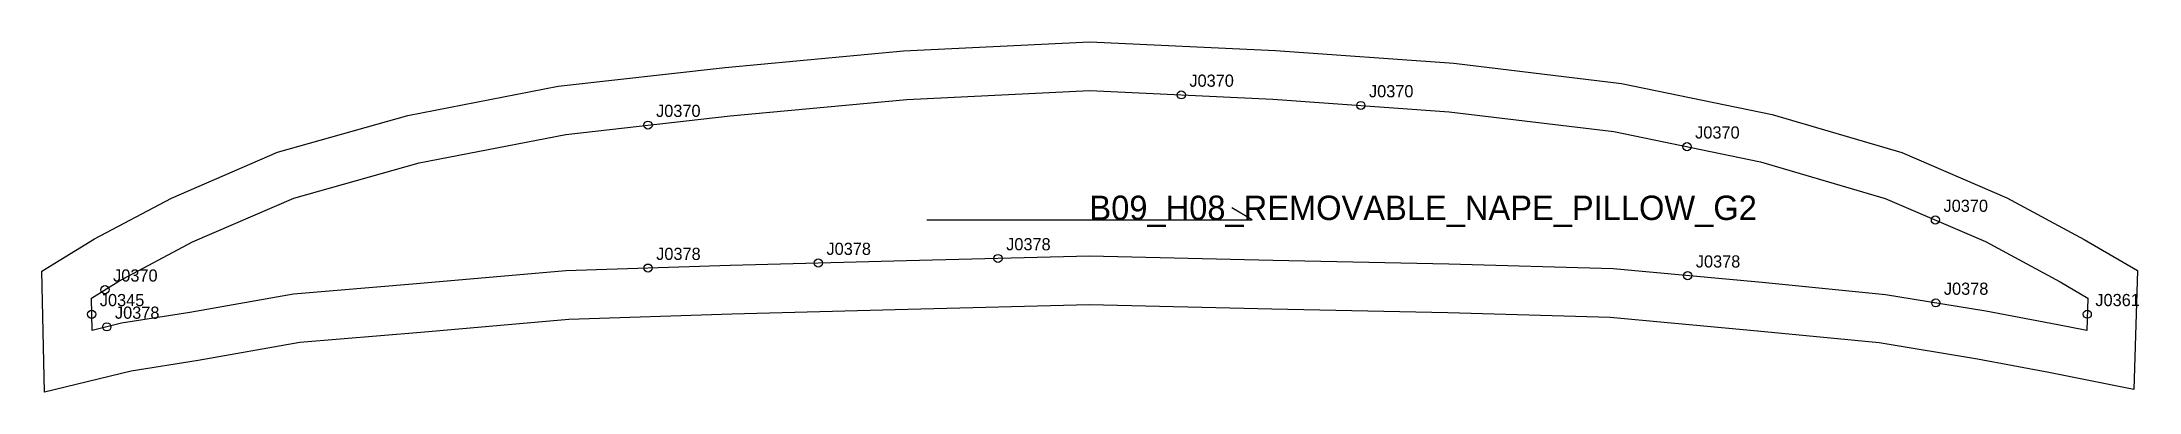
# Model space of a CAD drawing. Header units: millimetres. Extents: x -12 to 504, y -23 to 63.
import ezdxf

# ---------------------------------------------------------------- set-up
doc = ezdxf.new("R2010")
doc.units = ezdxf.units.MM
for name, color, linetype in [('CUT', 1, 'Continuous'), ('GRAIN', 3, 'Continuous'), ('LABEL', 7, 'Continuous'), ('NOTCH', 2, 'Continuous'), ('SEW', 5, 'Continuous')]:
    doc.layers.add(name, color=color, linetype=linetype)

msp = doc.modelspace()

# ---------------------------------------------------------------- linework, layer by layer
at = {"layer": 'CUT'}
msp.add_lwpolyline([(-12.15, 6.61), (0.76, 14.56), (19.7, 24.64), (45.78, 35.92), (77.82, 44.96), (114.83, 52.18), (155.84, 56.82), (199.7, 60.9), (245.52, 63.09), (291.2, 60.98), (335, 57.83), (376.29, 52.87), (413.32, 45.22), (445.2, 35.85), (471.02, 24.72), (490, 14.43), (503.12, 6.77), (502.25, -22.48), (481.31, -18.34), (463.81, -15.05), (439.63, -11.06), (409.73, -8.13), (373.48, -4.75), (333.53, -3.62), (290.24, -2.72), (245.48, -1.69), (200.75, -2.78), (157.46, -3.95), (117.42, -5.25), (81.01, -8.44), (51.23, -10.91), (26.23, -15.39), (9.8, -17.98), (-11.5, -23.16), (-12.15, 6.61)], close=True, dxfattribs=at)
at = {"layer": 'GRAIN'}
for p, q in [((285.43, 19.23), (280.43, 22.23)), ((205.43, 19.23), (285.43, 19.23))]:
    msp.add_line(p, q, dxfattribs=at)
at = {"layer": 'NOTCH'}
for centre in [(268.01, 50.04), (312.17, 47.44), (136.87, 42.6), (392.38, 37.29), (453.45, 19.23), (222.96, 9.76), (136.9, 7.39), (178.77, 8.63), (392.54, 5.52), (3.36, 2.07), (0.09, -3.99), (453.54, -1.19), (490.79, -3.98), (3.81, -7.09)]:
    msp.add_circle(centre, 1, dxfattribs=at)
at = {"layer": 'SEW'}
msp.add_lwpolyline([(0, 0), (6.73, 4.14), (24.91, 13.82), (49.81, 24.58), (80.61, 33.28), (116.66, 40.31), (157.08, 44.89), (200.55, 48.93), (245.53, 51.08), (290.49, 49), (333.85, 45.88), (374.35, 41.01), (410.41, 33.56), (441.12, 24.54), (465.78, 13.91), (484.11, 3.98), (490.91, 0), (490.68, -7.96), (483.59, -6.56), (465.89, -3.23), (441.19, 0.84), (410.88, 3.81), (374.21, 7.23), (333.82, 8.38), (290.5, 9.28), (245.47, 10.31), (200.44, 9.21), (157.11, 8.04), (116.7, 6.73), (79.99, 3.52), (49.67, 1), (24.23, -3.56), (7.45, -6.21), (0.17, -7.97)], close=True, dxfattribs=at)

# ---------------------------------------------------------------- texts
at = {"layer": 'LABEL'}
for s, height, p in [('J0370', 3, (270.01, 52.04)), ('J0370', 3, (314.17, 49.44)), ('J0370', 3, (138.87, 44.6)), ('J0370', 3, (394.38, 39.29)), ('B09_H08_REMOVABLE_NAPE_PILLOW_G2', 6, (245.43, 19.23)), ('J0370', 3, (455.45, 21.23)), ('J0378', 3, (138.9, 9.39)), ('J0378', 3, (180.77, 10.63)), ('J0378', 3, (224.96, 11.76)), ('J0378', 3, (394.54, 7.52)), ('J0370', 3, (5.36, 4.07)), ('J0345', 3, (2.09, -1.99)), ('J0378', 3, (455.54, 0.81)), ('J0361', 3, (492.79, -1.98)), ('J0378', 3, (5.81, -5.09))]:
    msp.add_text(s, height=height, dxfattribs=at).set_placement(p)

doc.saveas('drawing.dxf')
